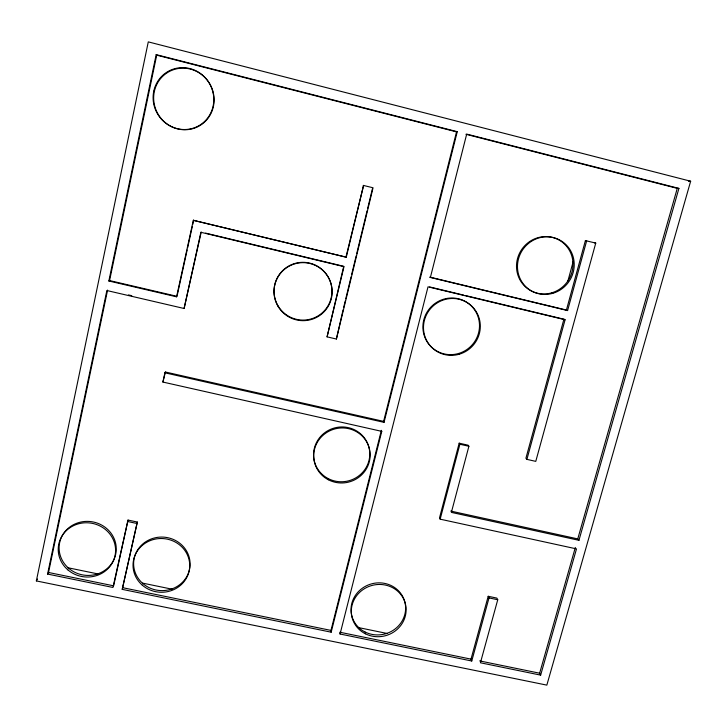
<?xml version="1.0" encoding="UTF-8"?>
<svg xmlns="http://www.w3.org/2000/svg" width="727" height="727" viewBox="0 0 727 727"><rect width="100%" height="100%" fill="white"/><g stroke="black" fill="none" stroke-linecap="round" stroke-linejoin="round"><path stroke-width="1.09" d="M36.35 580.928L148.281 41.875L690.65 181.223L546.84 685.125L36.35 580.928L37.513 579.019M331.176 632.19L330.976 630.409L381.357 430.348L381.766 431.365L331.176 632.19L122.227 589.37L137.33 522.041L128.025 520.078L112.949 587.461L47.582 574.066L106.86 290.527L184.095 308.493L201.225 232.067M108.85 280.995L109.577 280.567L177.006 296.325L176.57 296.816L108.85 280.995L156.178 54.616L457.274 131.669L384.038 422.36L164.938 372.815L162.903 382.057L381.766 431.365M47.582 574.066L48.527 572.476L107.587 290.064M109.577 280.567L156.714 55.161L156.178 54.616M176.57 296.816L193.318 220.308L346.27 257.194L363.573 185.412L345.997 256.876M128.025 520.078L113.63 585.826L48.527 572.476M177.252 295.217L187.157 249.952M187.648 247.743L192.237 226.76M192.719 224.552L193.691 220.136M384.038 422.36L383.62 421.378L165.411 372.015L162.903 382.057M122.227 589.37L137.33 522.041M184.095 308.493L200.879 232.286L343.989 266.655L327.068 336.865L336.392 339.036L373.06 187.775L363.218 185.394M205.605 233.122L343.726 266.3L327.068 336.865M343.089 309.793L336.392 339.036M343.626 307.594L345.225 300.996M345.761 298.797L351.086 276.805M351.623 274.606L356.148 255.913M356.684 253.714L367.071 210.83M367.608 208.631L372.406 188.838M383.62 421.378L456.529 131.878L457.274 131.669M567.596 310.565L430.375 277.478L466.698 134.086L678.918 188.393L578.946 540.315L451.376 512.39L468.888 446.269L468.124 445.206L459.182 443.179L439.526 517.824L440.162 519.169L576.502 548.894L540.652 675.129L480.42 662.779L497.741 599.757L496.886 598.112L488.199 596.276L489.017 597.912L471.759 661.007L340.072 634.017L428.012 286.838L565.079 319.762L526.902 459.364L535.772 461.372L595.749 243.1L585.399 240.592L566.424 310.038L567.596 310.565L586.662 240.846L585.399 240.592M440.162 519.169L459.9 444.242L459.182 443.179M567.76 281.513L573.349 260.984M471.759 661.007L471.014 659.135L488.199 596.276M465.934 295.653L563.916 319.198L525.912 458.255L526.902 459.364M540.652 675.129L539.643 673.211L575.339 547.449M578.946 540.315L577.765 538.898L677.264 188.357L678.918 188.393M164.938 372.815L165.411 372.015M688.433 181.223L690.65 181.223M594.45 242.845L595.749 243.1M67.429 567.642L98.227 573.985M142.61 583.118L172.553 589.288M357.557 627.383L387.509 633.553M122.863 587.725L330.976 630.409M471.014 659.135L339.836 632.226L340.072 634.017M479.647 660.907L539.643 673.211M127.398 521.459L136.749 523.44M489.017 597.912L497.741 599.757M450.695 511.063L577.765 538.898M459.9 444.242L468.888 446.269M128.461 294.917L131.76 295.689M566.424 310.038L429.757 277.078L430.375 277.478M193.318 220.308L346.27 257.194M429.602 286.929L463.726 295.126M156.714 55.161L456.529 131.878M465.916 134.277L677.264 188.357M563.916 319.198L565.079 319.762M67.847 569.85A28.726 27.09 9.1 0 0 115.002 555.846A28.726 27.09 9.1 0 0 77.844 524.003A28.726 27.09 9.1 0 0 67.847 569.85M142.31 585.171A28.362 26.872 3.4 0 0 189.084 571.258A28.362 26.872 3.4 0 0 152.725 539.743A28.362 26.872 3.4 0 0 142.31 585.171M365.354 633.78A27.526 26.027 -15.9 0 0 406.12 609.435A27.526 26.027 -15.9 0 0 364.654 588.552A27.526 26.027 -15.9 0 0 365.354 633.78M552.893 293.281A29.125 28.062 -57.2 0 0 566.142 244.79A29.125 28.062 -57.2 0 0 518.524 258.803A29.125 28.062 -57.2 0 0 552.893 293.281M459.355 354.185A28.753 28.099 -45.9 0 0 471.923 306.285A28.753 28.099 -45.9 0 0 424.423 320.289A28.753 28.099 -45.9 0 0 459.355 354.185M328.313 479.756A28.271 27.462 -14.3 0 0 370.143 454.529A28.271 27.462 -14.3 0 0 327.323 432.129A28.271 27.462 -14.3 0 0 328.313 479.756M278.305 306.803A29.089 28.998 19 0 0 328.659 305.522A29.089 28.998 19 0 0 302.287 262.665A29.089 28.998 19 0 0 278.305 306.803M153.779 91.12A31.216 30.089 60.8 0 0 192.737 128.343A31.216 30.089 60.8 0 0 203.851 76.326A31.216 30.089 60.8 0 0 153.779 91.12M328.122 478.548A28.153 27.353 -14.3 0 0 369.779 453.421A28.153 27.353 -14.3 0 0 327.132 431.102A28.153 27.353 -14.3 0 0 328.122 478.548M278.314 306.276A28.971 28.88 19.6 0 0 328.459 305.004A28.971 28.88 19.6 0 0 302.196 262.329A28.971 28.88 19.6 0 0 278.314 306.276M142.865 583.545A28.244 26.772 3.4 0 0 189.456 569.686A28.244 26.772 3.4 0 0 153.243 538.289A28.244 26.772 3.4 0 0 142.865 583.545M68.711 568.278A28.607 26.981 9.1 0 0 115.675 554.328A28.607 26.981 9.1 0 0 78.67 522.604A28.607 26.981 9.1 0 0 68.711 568.278M154.333 91.511A31.079 29.961 60.8 0 0 193.118 128.57A31.079 29.961 60.8 0 0 204.178 76.78A31.079 29.961 60.8 0 0 154.333 91.511M551.775 292.817A29.007 27.953 -57.2 0 0 564.961 244.526A29.007 27.953 -57.2 0 0 517.542 258.476A29.007 27.953 -57.2 0 0 551.775 292.817M458.628 353.476A28.635 27.989 -46 0 0 471.141 305.767A28.635 27.989 -46 0 0 423.832 319.716A28.635 27.989 -46 0 0 458.628 353.476M365.027 631.999A27.417 25.927 -15.8 0 0 405.63 607.745A27.417 25.927 -15.8 0 0 364.318 586.934A27.417 25.927 -15.8 0 0 365.027 631.999"/></g></svg>
